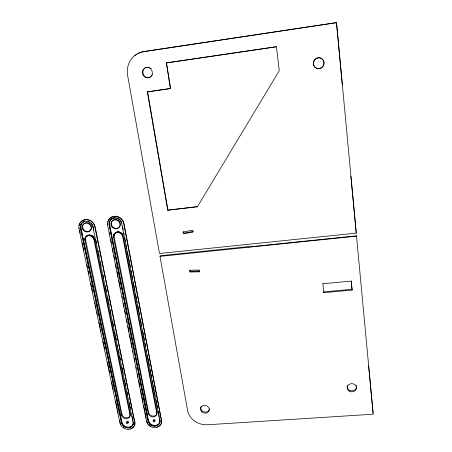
<?xml version="1.0" encoding="UTF-8"?>
<svg xmlns="http://www.w3.org/2000/svg" width="452" height="452" viewBox="0 0 452 452"><rect width="100%" height="100%" fill="white"/><g stroke="black" fill="none" stroke-linecap="round" stroke-linejoin="round"><path stroke-width="0.68" d="M84.857 239.357C85.106 234.057 93.361 234.69 93.926 239.56L129.927 414.625A4.356 3.729 23.5 0 1 126.532 418.721A4.356 3.729 23.5 0 1 121.548 415.185L84.948 240.532L84.857 239.357L85.377 238.831C85.62 233.548 93.858 234.176 94.423 239.035L130.312 413.766L129.927 414.625M113.475 236.249C113.774 230.938 122.096 231.503 122.65 236.447L156.708 412.823A4.384 3.774 21.4 0 1 153.217 416.953A4.384 3.774 21.4 0 1 148.228 413.394L113.548 237.43L113.475 236.249L113.927 235.729C114.226 230.43 122.532 230.989 123.08 235.921L157.042 411.964L156.708 412.823M161.454 420.496L123.729 223.627A8.458 7.786 39 0 0 114.119 216.485A8.458 7.786 39 0 0 107.638 225.418L146.572 421.467A7.69 6.594 21.1 0 0 155.324 427.688A7.69 6.594 21.1 0 0 161.454 420.496L123.95 223.384A8.447 7.78 39.1 0 0 116.209 216.254A8.447 7.78 39.1 0 0 108 221.536M148.109 421.422L109.135 225.073A6.627 6.102 39.1 0 1 114.209 218.079A6.627 6.102 39.1 0 1 121.746 223.667L159.771 420.659A6.029 5.17 21.1 0 1 154.968 426.304A6.029 5.17 21.1 0 1 148.109 421.422L148.454 420.552L109.599 224.576A6.616 6.091 39.1 0 1 111.994 218.559M146.572 421.467L146.747 421.027M148.228 413.394L148.572 412.535L113.927 235.729M198.66 271.855A0.949 0.881 23.1 0 0 199.552 270.968A0.949 0.881 23.1 0 0 198.575 270.07L190.309 270.206A0.944 0.876 24.4 0 0 189.473 271.138A0.944 0.876 24.4 0 0 190.495 271.985L198.66 271.855L198.965 271.132A0.944 0.876 23.1 0 0 199.575 270.917M134.719 422.241L94.83 226.847A8.424 7.656 40.7 0 0 85.236 219.757A8.424 7.656 40.7 0 0 78.953 228.61L120.017 423.202A7.644 6.514 23.1 0 0 128.752 429.383A7.644 6.514 23.1 0 0 134.719 422.241L95.078 226.599A8.418 7.65 40.7 0 0 87.603 219.559A8.418 7.65 40.7 0 0 79.445 224.271M121.537 423.157L80.422 228.271A6.605 6.006 40.7 0 1 85.343 221.333A6.605 6.006 40.7 0 1 92.869 226.881L133.057 422.4A5.989 5.108 23.1 0 1 128.385 428.004A5.989 5.108 23.1 0 1 121.537 423.157L121.938 422.287L80.953 227.774A6.588 5.989 40.7 0 1 84.292 221.243M190.495 271.985L190.829 271.262L198.965 271.132M120.017 423.202L120.221 422.761A7.633 6.509 23.1 0 0 120.469 423.631M121.548 415.185L121.95 414.326L85.377 238.831M192.377 232.119A0.966 0.91 28.3 0 0 193.038 231.017A0.966 0.91 28.3 0 0 191.868 230.317L183.8 231.887A0.96 0.904 29.6 0 0 183.083 232.949A0.96 0.904 29.6 0 0 184.218 233.701L192.377 232.119L192.71 231.497A0.96 0.91 28.3 0 0 193.213 231.187M184.218 233.701L184.569 233.074L192.71 231.497M197.349 206.83L197.513 206.547L167.72 210.186L197.349 206.83L279.279 70.71L276.443 46.72M160.002 256.374L160.42 255.696L248.188 246.651L248.103 246.984L356.475 235.825L356.543 236.153L160.002 256.374L187.574 410.416A17.769 15.453 16.9 0 0 207.536 424.756L373.222 414.207L356.475 235.825M122.65 236.447L123.08 235.921M122.266 235.294L122.701 234.774M121.967 234.757L122.402 234.238M122.125 235.023L122.56 234.503M121.599 234.255L122.04 233.74M121.791 234.503L122.226 233.983M121.396 234.023L121.831 233.503M120.938 233.594L121.379 233.079M121.176 233.803L121.611 233.283M120.695 233.401L121.136 232.882M120.17 233.057L120.611 232.543M120.435 233.221L120.876 232.707M119.61 232.786L120.051 232.272M119.893 232.916L120.334 232.396M119.322 232.673L119.763 232.158M118.723 232.509L119.17 231.995M119.023 232.582L119.469 232.068M118.119 232.418L118.565 231.904M118.424 232.452L118.865 231.938M117.514 232.407L117.961 231.893M117.814 232.401L118.26 231.887M113.548 237.43L114 236.904M116.627 232.531L117.074 232.017M116.915 232.469L117.362 231.955M117.215 232.43L117.661 231.916M113.712 235.113L114.17 234.594M115.537 232.961L116.243 232.311M113.621 235.39L114.079 234.87M116.062 232.712L116.514 232.198M113.554 235.673L114.011 235.153M113.503 235.955L113.96 235.435M116.339 232.61L116.791 232.096M114.09 234.339L115.503 232.769M113.819 234.848L114.401 234.068M115.288 233.113L115.74 232.599M109.135 225.073L109.599 224.576M93.926 239.56L94.423 239.035M93.536 238.419L94.033 237.893M93.231 237.882L93.733 237.362M93.394 238.147L93.892 237.622M92.863 237.385L93.366 236.865M93.055 237.628L93.553 237.108M92.654 237.153L93.157 236.633M92.202 236.729L92.705 236.21M92.434 236.933L92.937 236.413M91.7 236.356L92.202 235.842M91.959 236.537L92.457 236.017M91.434 236.198L91.937 235.678M90.88 235.927L91.383 235.407M91.157 236.051L91.666 235.532M90.298 235.724L90.801 235.204M90.586 235.814L91.095 235.294M89.699 235.594L90.208 235.08M84.948 240.532L85.462 240.001M89.999 235.65L90.507 235.13M88.801 235.548L89.31 235.029M89.1 235.543L89.609 235.029M89.4 235.56L89.908 235.04M87.925 235.673L88.434 235.153M84.931 238.786L85.445 238.26M84.886 239.068L85.4 238.543M88.213 235.611L88.722 235.096M88.502 235.571L89.016 235.051M86.383 236.413L86.897 235.899M85.304 237.712L86.117 236.707M86.609 236.249L87.366 235.582M85.185 237.967L85.699 237.447M87.106 235.967L87.62 235.447M85.078 238.232L85.597 237.707M87.372 235.848L88.157 235.232M84.999 238.503L85.513 237.984M85.773 237.006L86.677 236.08M92.869 226.881L93.118 226.633L93.83 230.085M80.422 228.271L80.953 227.774M78.953 228.61L79.219 228.356A8.418 7.65 40.7 0 1 79.128 227.836M167.72 210.186L147.341 91.875L170.602 88.507L166.432 62.884L275.748 46.822M147.341 91.875L170.602 88.507M170.393 88.626L166.432 62.884M143.753 51.613L336.542 22.64L356.261 233.13L159.488 253.504L127.628 75.49A21.193 19.961 68.7 0 1 143.753 51.613L336.542 22.64M166.212 62.964L276.392 46.776M322.835 283.743L351.244 281.099L352.119 290.088L323.818 292.664L322.875 283.658M352.119 290.088L352.001 289.297L323.785 291.879L323.818 292.664M350.876 176.048L356.261 233.13M79.654 230.424L80.236 233.181M82.27 242.837L82.998 246.283M83.287 247.662L83.869 250.419M86.925 264.895L87.507 267.652M88.23 271.098L88.812 273.855M90.852 283.511L91.575 286.958M91.869 288.336L92.451 291.094M94.92 302.812L95.214 304.19M95.502 305.569L96.084 308.326M96.813 311.773L97.395 314.53M98.994 322.112L100.158 327.627M100.446 329.005L101.028 331.768M103.062 341.418L103.79 344.865M104.079 346.243L104.661 349M107.57 362.786L108.734 368.301M109.022 369.679L109.604 372.437M111.644 382.093L112.367 385.539M112.661 386.918L113.243 389.675M115.712 401.393L117.311 408.975M117.605 410.354L118.187 413.111M119.786 420.693L120.074 422.072M95.813 239.746L96.525 243.199M98.084 250.792L98.366 252.171M98.649 253.549L99.22 256.312M100.35 261.832L101.062 265.284M103.045 274.946L103.757 278.398M105.316 285.992L106.446 291.512M107.582 297.037L108.294 300.49M108.576 301.868L109.141 304.631M110.277 310.151L110.989 313.603M112.548 321.191L113.678 326.717M114.814 332.237L115.096 333.616M115.379 335L116.373 339.831M117.509 345.351L117.791 346.729M118.503 350.181L119.068 352.944M119.774 356.396L120.486 359.848M122.046 367.436L123.181 372.962M124.741 380.55L125.023 381.934M125.306 383.313L125.876 386.076M127.006 391.596L127.718 395.048M129.278 402.642L130.413 408.162M131.973 415.755L133.108 421.275M109.384 232.78L109.661 234.164M110.763 239.701L111.446 243.159M112.548 248.696L113.232 252.159M113.921 255.617L114.605 259.081M115.706 264.618L116.39 268.076M117.079 271.539L118.175 277.076M118.865 280.534L119.961 286.071M120.238 287.455L120.514 288.839M122.023 296.45L122.3 297.834M123.396 303.371L124.085 306.835M124.769 310.292L125.458 313.756M126.554 319.293L127.244 322.751M127.927 326.214L129.029 331.751M129.713 335.209L130.814 340.746M131.091 342.13L132.187 347.667M132.877 351.125L133.148 352.509M134.25 358.046L134.933 361.51M136.035 367.047L136.306 368.431M137.408 373.968L138.092 377.426M138.781 380.889L139.877 386.426M140.566 389.884L141.662 395.421M141.939 396.805L143.041 402.342M143.725 405.8L144.826 411.337M145.098 412.721L146.199 418.258M122.503 226.192L123.17 229.656M123.837 233.119L124.108 234.509M124.775 237.972L125.441 241.436M126.108 244.899L126.78 248.368M127.447 251.832L128.114 255.295M128.385 256.679L129.453 262.228M129.718 263.612L130.391 267.075M131.057 270.539L131.724 274.008M131.995 275.392L132.662 278.856M133.329 282.319L134.933 290.636M135.6 294.099L136.673 299.648M136.939 301.032L137.205 302.416M137.877 305.88L138.945 311.428M139.21 312.812L139.482 314.196M140.549 319.739L141.216 323.208M141.487 324.592L141.753 325.977M142.821 331.519L143.487 334.988M143.759 336.373L144.425 339.836M145.092 343.3L145.764 346.769M146.431 350.232L146.697 351.616M147.369 355.08L148.437 360.628M148.702 362.012L149.375 365.476M150.041 368.939L150.708 372.408M150.974 373.793L151.646 377.256M152.313 380.72L152.979 384.189M153.251 385.573L154.318 391.116M154.584 392.5L155.256 395.969M155.923 399.432L156.59 402.896M156.861 404.28L157.528 407.749M158.194 411.213L159.268 416.755M159.533 418.14L159.799 419.529M147.584 91.75L167.924 209.903M368.685 366.154L368.606 365.668L373.058 413.134M351.193 281.02L352.001 289.297M336.525 23.301L342.305 84.982M321.767 58.59A5.492 5.271 -59.7 0 1 322.349 66.941A5.492 5.271 -59.7 0 1 314.18 66.19A5.492 5.271 -59.7 0 1 316.779 58.127M317.106 58.003A5.492 5.271 -59.7 0 1 320.536 57.969M320.858 58.093A5.492 5.271 -59.7 0 1 321.479 58.404M184.569 233.074A0.96 0.904 29.6 0 1 183.557 231.65M151.313 76.348A5.283 4.978 68.8 0 1 143.007 73.642A5.283 4.978 68.8 0 1 148.906 67.354M149.539 67.568A5.283 4.978 68.8 0 1 149.844 67.71M150.431 68.049A5.283 4.978 68.8 0 1 150.702 68.246M150.968 68.461A5.283 4.978 68.8 0 1 151.217 68.698M152.556 74.41A5.283 4.978 68.8 0 1 152.431 74.721M152.126 75.32A5.283 4.978 68.8 0 1 151.951 75.597M134.82 55.799A21.131 19.905 68.8 0 1 136.933 54.234M138.063 53.568A21.131 19.905 68.8 0 1 144.256 51.488M209.519 408.941A4.43 3.853 16.9 0 1 204.123 411.919A4.43 3.853 16.9 0 1 201.078 406.523M190.829 271.262A0.944 0.876 24.4 0 1 189.84 270.093M356.453 386.686A4.673 4.102 2.2 0 1 351.588 390.833A4.673 4.102 2.2 0 1 347.136 386.268M347.322 385.483A4.673 4.102 2.2 0 1 347.424 385.228M356.17 385.37A4.673 4.102 2.2 0 1 356.396 386.155M133.063 424.501A5.978 5.096 23.1 0 1 127.052 427.01A5.978 5.096 23.1 0 1 121.938 422.287M133.532 422.558A5.978 5.096 23.1 0 1 133.199 424.196M130.312 413.766A4.35 3.723 23.5 0 1 126.922 417.857A4.35 3.723 23.5 0 1 121.95 414.326M84.795 221.237A6.599 5.995 40.7 0 0 80.688 228.023L121.735 422.722A5.983 5.102 23.1 0 0 128.391 427.575A5.983 5.102 23.1 0 0 133.306 422.309M88.084 221.299A6.599 5.995 40.7 0 1 88.49 221.423M89.281 221.751A6.599 5.995 40.7 0 1 89.66 221.955M91.05 222.977A6.599 5.995 40.7 0 1 91.643 223.604M92.157 224.299A6.599 5.995 40.7 0 1 92.377 224.667M92.75 225.429A6.599 5.995 40.7 0 1 92.897 225.825M79.1 225.763A8.418 7.65 40.7 0 1 79.292 224.757M134.905 421.806A7.633 6.509 23.1 0 1 132.775 427.564M132.413 427.818A7.633 6.509 23.1 0 1 131.216 428.439M130.334 428.722A7.633 6.509 23.1 0 1 129.877 428.824M123.763 427.603A7.633 6.509 23.1 0 1 123.351 427.326M120.831 424.473A7.633 6.509 23.1 0 1 120.633 424.055M160.177 420.479A6.012 5.164 21.1 0 1 154.917 425.434A6.012 5.164 21.1 0 1 148.454 420.552M112.339 218.35A6.616 6.091 39.1 0 1 112.695 218.158M113.842 217.74A6.616 6.091 39.1 0 1 114.243 217.655M157.042 411.964A4.373 3.769 21.4 0 1 153.556 416.089A4.373 3.769 21.4 0 1 148.572 412.535M112.107 218.587A6.622 6.096 39.1 0 0 109.367 224.825L148.284 420.987A6.017 5.164 21.1 0 0 154.946 425.869A6.017 5.164 21.1 0 0 159.985 420.569M112.463 218.401A6.622 6.096 39.1 0 1 113.22 218.096M113.616 217.983A6.622 6.096 39.1 0 1 116.102 217.864M116.938 218.045A6.622 6.096 39.1 0 1 117.752 218.322M118.147 218.502A6.622 6.096 39.1 0 1 118.526 218.706M118.899 218.932A6.622 6.096 39.1 0 1 119.255 219.18M119.594 219.446A6.622 6.096 39.1 0 1 119.921 219.734M120.226 220.045A6.622 6.096 39.1 0 1 120.514 220.367M120.78 220.712A6.622 6.096 39.1 0 1 121.023 221.068M121.243 221.435A6.622 6.096 39.1 0 1 121.435 221.819M121.611 222.209A6.622 6.096 39.1 0 1 121.87 223.011M107.791 224.644A8.447 7.78 39.1 0 1 107.791 222.553M161.613 420.061A7.678 6.588 21.1 0 1 159.381 425.857M158.217 426.558A7.678 6.588 21.1 0 1 157.788 426.739M157.347 426.897A7.678 6.588 21.1 0 1 156.895 427.027M150.697 426.151A7.678 6.588 21.1 0 1 150.267 425.903M149.459 425.326A7.678 6.588 21.1 0 1 148.731 424.671M147.567 423.157A7.678 6.588 21.1 0 1 147.346 422.75M147.149 422.326A7.678 6.588 21.1 0 1 146.849 421.467M321.253 67.992A5.503 5.288 -59.7 0 0 321.513 58.551A5.503 5.288 -59.7 0 0 313.372 63.336A5.503 5.288 -59.7 0 0 321.253 67.992M142.374 71.608A5.3 4.989 68.7 0 0 149.183 77.58A5.3 4.989 68.7 0 0 150.493 68.642A5.3 4.989 68.7 0 0 142.374 71.608M349.379 391.195A4.684 4.108 2.3 0 0 356.571 387.974A4.684 4.108 2.3 0 0 349.729 384.087A4.684 4.108 2.3 0 0 349.379 391.195M201.643 411.648A4.441 3.865 16.9 0 0 209.078 410.715A4.441 3.865 16.9 0 0 203.948 405.365A4.441 3.865 16.9 0 0 201.643 411.648M82.349 228.633A4.718 4.288 40.7 0 0 90.072 230.802A4.718 4.288 40.7 0 0 87.496 223.271A4.718 4.288 40.7 0 0 82.349 228.633M82.874 228.13A4.706 4.277 40.7 0 0 90.581 230.294A4.706 4.277 40.7 0 0 88.01 222.779A4.706 4.277 40.7 0 0 82.874 228.13M127.012 422.287A0.853 0.729 23.1 0 0 128.447 422.281A0.853 0.729 23.1 0 0 127.577 421.162A0.853 0.729 23.1 0 0 127.012 422.287M126.622 423.157A0.853 0.729 23.1 0 0 128.063 423.151A0.853 0.729 23.1 0 0 127.187 422.032A0.853 0.729 23.1 0 0 126.622 423.157M111.181 225.723A4.735 4.362 39.1 0 0 119.057 227.412A4.735 4.362 39.1 0 0 116.062 219.96A4.735 4.362 39.1 0 0 111.181 225.723M111.644 225.226A4.723 4.35 39.1 0 0 119.503 226.91A4.723 4.35 39.1 0 0 116.514 219.469A4.723 4.35 39.1 0 0 111.644 225.226M153.618 420.592A0.859 0.74 21.1 0 0 155.059 420.496A0.859 0.74 21.1 0 0 154.121 419.416A0.859 0.74 21.1 0 0 153.618 420.592M153.284 421.462A0.859 0.74 21.1 0 0 154.731 421.371A0.859 0.74 21.1 0 0 153.787 420.287A0.859 0.74 21.1 0 0 153.284 421.462"/></g></svg>
